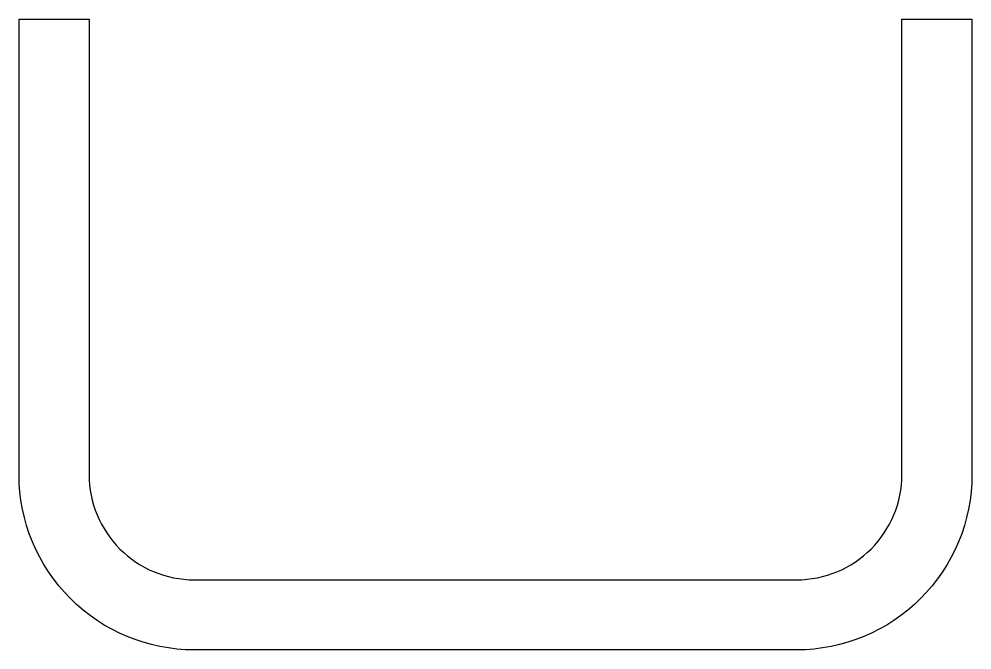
# Model space of a CAD drawing. Extents: x 181.7 to 195.3, y 230.1 to 239.1.
import ezdxf

# ---------------------------------------------------------------- set-up
doc = ezdxf.new("R2010")
doc.units = 0
doc.layers.get('0').update_dxf_attribs({"linetype": 'CONTINUOUS'})

msp = doc.modelspace()

# ---------------------------------------------------------------- linework, layer by layer
msp.add_lwpolyline([(181.742, 239.071), (182.742, 239.071), (182.742, 232.571, 0.414214), (184.242, 231.071), (192.842, 231.071, 0.414214), (194.342, 232.571), (194.342, 239.071), (195.342, 239.071), (195.342, 232.571, -0.414214), (192.842, 230.071), (184.242, 230.071, -0.414214), (181.742, 232.571)], format="xyb", close=True)

doc.saveas('drawing.dxf')
